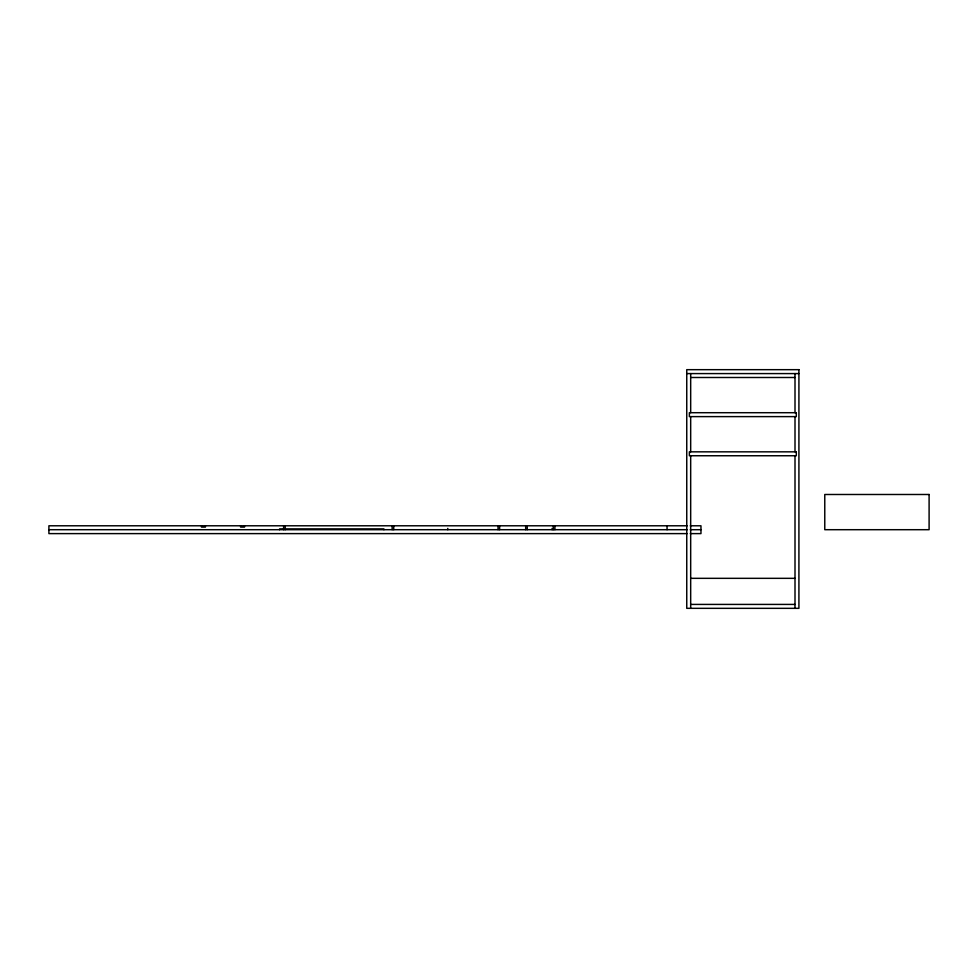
<?xml version="1.0" encoding="UTF-8"?>
<svg xmlns="http://www.w3.org/2000/svg" width="978" height="978" viewBox="0 0 978 978"><rect width="100%" height="100%" fill="white"/><g stroke="black" fill="none" stroke-linecap="round" stroke-linejoin="round"><path stroke-width="1.47" d="M686.752 373.584L798.916 373.584M690.676 377.496L795.004 377.496M687.228 525.785L48.9 525.785L48.9 533.609L687.228 533.609M690.272 525.785L700.969 525.785L700.969 533.609L690.272 533.609M48.9 529.697L687.228 529.697M690.272 529.697L700.969 529.697M690.676 578.328L795.004 578.328M690.676 604.416L795.004 604.416M795.004 373.584L795.004 412.704M795.004 416.616L795.004 451.836M795.004 455.748L795.004 608.328M690.676 373.584L690.676 412.704M690.676 416.616L690.676 451.836M690.676 455.748L690.676 608.328M667.057 525.785L667.057 529.697M554.905 525.785L554.905 529.697M553.34 525.785L553.34 529.697M552.105 528.389L552.105 529.697M527.252 525.785L527.252 529.697M525.687 525.785L525.687 529.697M499.611 525.785L499.611 529.697M498.046 525.785L498.046 529.697M447.777 528.389L447.777 529.697M393.718 525.785L393.718 529.697M392.154 525.785L392.154 529.697M383.902 529.697L383.902 528.915L279.574 528.915L279.574 529.697M285.209 525.785L285.209 529.697M283.644 525.785L283.644 529.697M244.524 525.785L244.524 527.093L240.612 527.093L240.612 525.785M205.392 525.785L205.392 527.093L201.48 527.093L201.48 525.785M798.916 369.672L686.752 369.672L686.752 608.328L798.916 608.328L798.916 369.672M796.3 412.704L689.368 412.704L689.368 416.616L796.3 416.616L796.3 412.704M796.3 451.836L689.368 451.836L689.368 455.748L796.3 455.748L796.3 451.836M929.1 494.489L824.772 494.489L824.772 529.697L929.1 529.697L929.1 494.489"/></g></svg>
